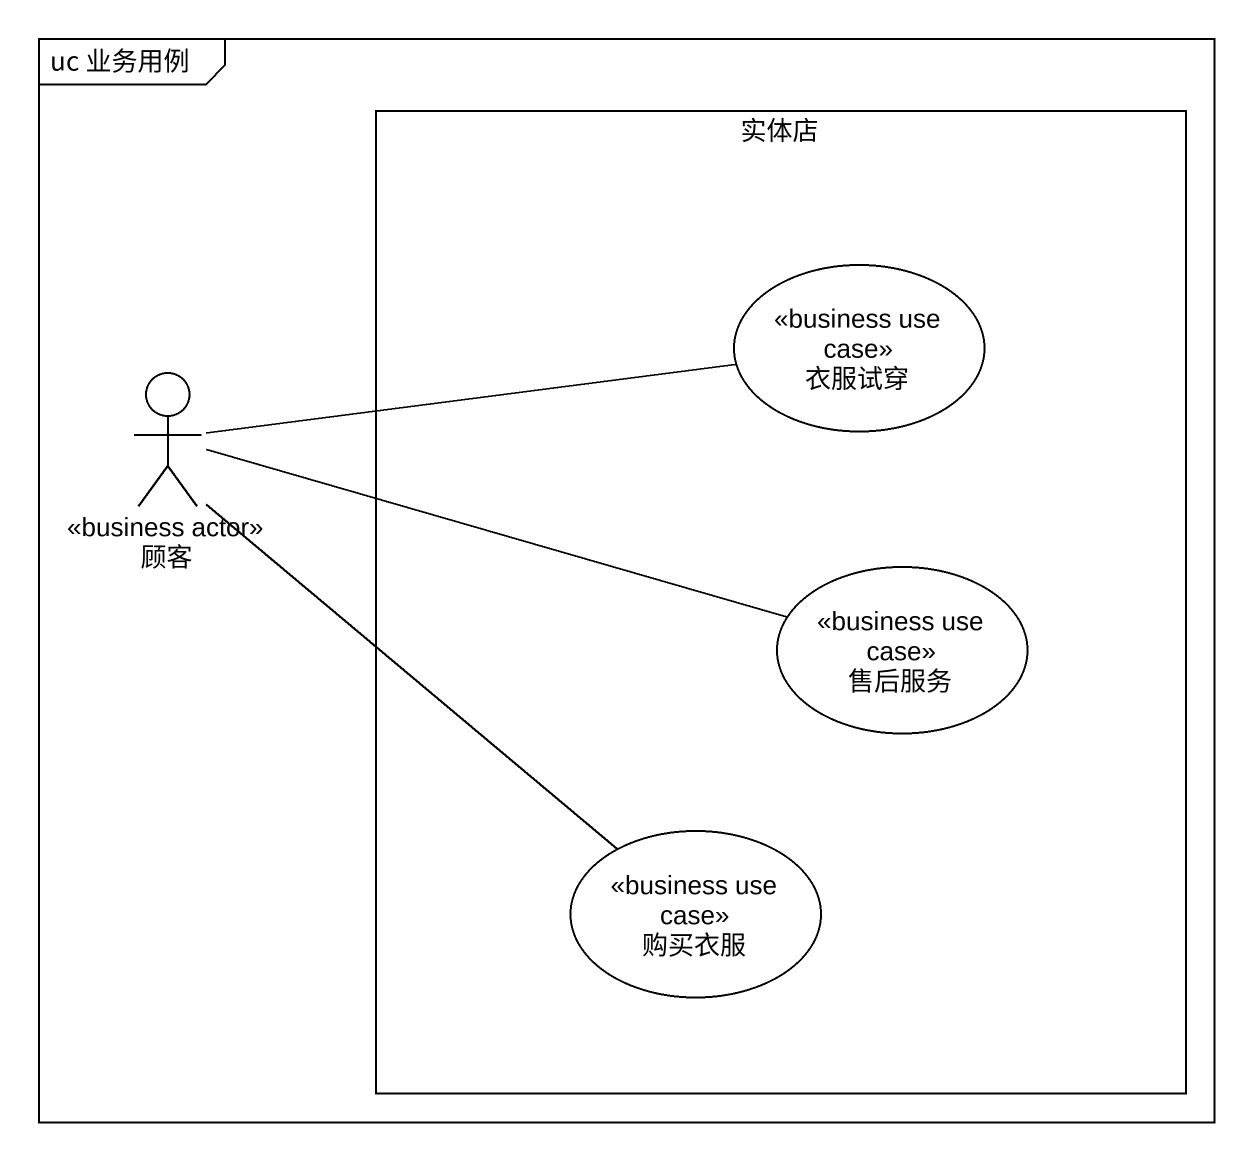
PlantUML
@startuml
mainframe uc 业务用例
rectangle 实体店 {
  usecase 衣服试穿 <<business use case>>
  usecase 售后服务 <<business use case>>
  usecase 购买衣服 <<business use case>>
}
actor 顾客 <<business actor>>
顾客 -right- 衣服试穿
顾客 -right- 售后服务
顾客 -- 购买衣服
@enduml
